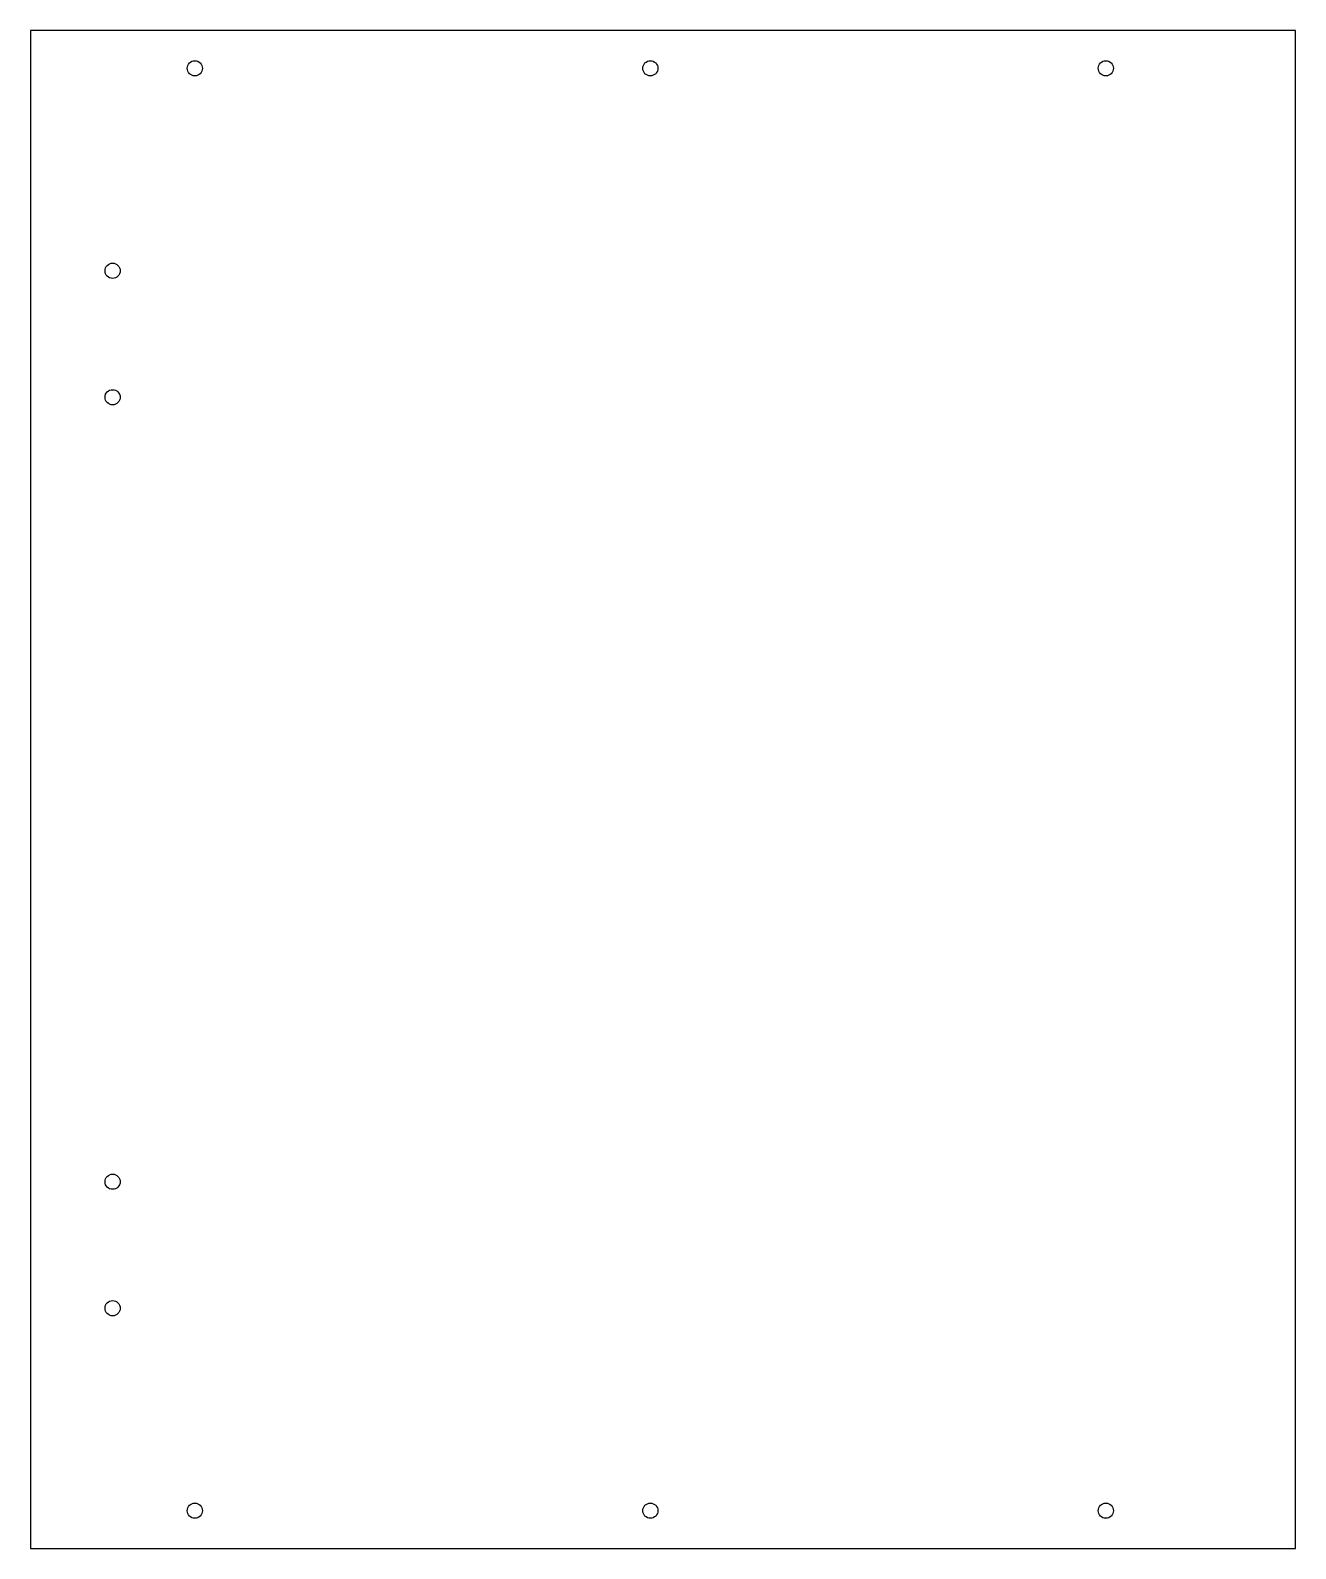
# Model space of a CAD drawing. Header units: millimetres. Extents: x 5 to 255, y 5 to 305.
import ezdxf

# ---------------------------------------------------------------- set-up
doc = ezdxf.new("R2010")
doc.units = ezdxf.units.MM
doc.layers.get('0').update_dxf_attribs({"linetype": 'CONTINUOUS'})

msp = doc.modelspace()

# ---------------------------------------------------------------- linework, layer by layer
msp.add_lwpolyline([(5, 5), (255, 5), (255, 305), (5, 305)], close=True)
for centre in [(37.5, 297.5), (127.5, 297.5), (217.5, 297.5), (21.25, 257.5), (21.25, 232.5), (21.25, 77.5), (21.25, 52.5), (37.5, 12.5), (127.5, 12.5), (217.5, 12.5)]:
    msp.add_circle(centre, 1.5)

doc.saveas('drawing.dxf')
